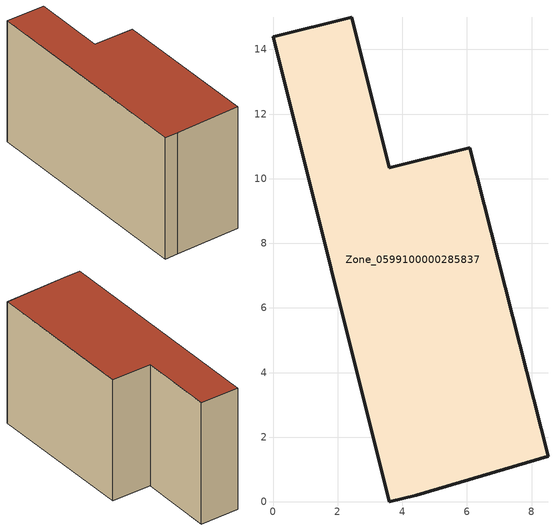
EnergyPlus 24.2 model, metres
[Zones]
Zone_0599100000285837
 floor ground (C_G): 8.51,1.41 4.43,0.21 3.59,0 0,14.39 2.43,15 3.59,10.34 6.08,10.96 z0
 wall outside (C_F): 8.51,1.41 6.08,10.96 3.59,10.34 2.43,15 0,14.39 3.59,0 4.43,0.21 8.51,1.41 z0:7.99
 roof outside (C_R): 4.43,0.21 8.51,1.41 6.08,10.96 3.59,10.34 2.43,15 0,14.39 3.59,0 z7.99
[BUILDING]
Pand.0599100000285837: North Axis=0; Terrain=City; Loads Convergence Tolerance Value=0.04; Temperature Convergence Tolerance Value=0.4; Solar Distribution=FullExterior; Maximum Number of Warmup Days=25; Minimum Number of Warmup Days=1
[Site:Location]
Rotterdam.The.Hague.AP_ZH_NLD Design_Conditions: Latitude=51.96; Longitude=4.45; Time Zone=1; Elevation=-4.5
[SITE:GROUNDTEMPERATURE:BUILDINGSURFACE]
18, 18, 18, 18, 18, 18, 18, 18, 18, 18, 18, 18
[MATERIAL] Thermal Absorptance=0.9; Solar Absorptance=0.7; Visible Absorptance=0.7
Name | Roughness | Thickness | Conductivity | Density | Specific Heat
G.TI.1975-1991 | MediumSmooth | 0.15 | 0.288461 | 540 | 1210
F.TI.1975-1991 | Rough | 0.3 | 0.230769 | 1920 | 840
R.TI.1975-1991 | MediumRough | 0.2 | 0.153846 | 1500 | 1000
[CONSTRUCTION]
C_G: G.TI.1975-1991
C_F: F.TI.1975-1991
C_R: R.TI.1975-1991
[ZONE]
Zone_0599100000285837: Type=1; Multiplier=1; Ceiling Height=Autocalculate; Volume=Autocalculate; Floor Area=autocalculate; Part of Total Floor Area=Yes
[ZONEINFILTRATION:DESIGNFLOWRATE]
Infil_Zone_0599100000285837: Zone or ZoneList or Space or SpaceList=Zone_0599100000285837; Schedule=AlwaysOn; Design Flow Rate Calculation Method=Flow/Area; Flow Rate per Floor Area=0.003; Constant Term Coefficient=1; Temperature Term Coefficient=0; Velocity Term Coefficient=0; Velocity Squared Term Coefficient=0
[HVACTEMPLATE:ZONE:IDEALLOADSAIRSYSTEM]
Zone_0599100000285837: Maximum Heating Supply Air Temperature=50; Minimum Cooling Supply Air Temperature=13; Maximum Heating Supply Air Humidity Ratio=0.0156; Minimum Cooling Supply Air Humidity Ratio=0.0077; Heating Limit=NoLimit; Cooling Limit=NoLimit; Dehumidification Control Type=ConstantSensibleHeatRatio; Cooling Sensible Heat Ratio=0.7; Dehumidification Setpoint=60; Humidification Control Type=None; Humidification Setpoint=30; Outdoor Air Method=None; Outdoor Air Flow Rate per Person=0.00944; Outdoor Air Flow Rate per Zone Floor Area=0; Outdoor Air Flow Rate per Zone=0; Demand Controlled Ventilation Type=None; Outdoor Air Economizer Type=NoEconomizer; Heat Recovery Type=None; Sensible Heat Recovery Effectiveness=0.7; Latent Heat Recovery Effectiveness=0.65
[ZONECONTROL:THERMOSTAT]
ThermostatControl_Zone_0599100000285837: Zone or ZoneList=Zone_0599100000285837; Control Type Schedule=DualSetpointControlType; Control 1=Thermostat_Zone_0599100000285837; Temperature Difference Between Cutout And Setpoint=0
[THERMOSTATSETPOINT:DUALSETPOINT]
Thermostat_Zone_0599100000285837: Heating Setpoint Temperature Schedule=HeatingSetpoint_Zone_0599100000285837; Cooling Setpoint Temperature Schedule=CoolingSetpoint_Zone_0599100000285837
[SCHEDULE:COMPACT]
HeatingSetpoint_Zone_0599100000285837: Through: 12/31, For: AllDays, Until: 24:00, 21
CoolingSetpoint_Zone_0599100000285837: Through: 12/31, For: AllDays, Until: 24:00, 24
DualSetpointControlType: Through: 12/31, For: AllDays, Until: 24:00, 4
AlwaysOn: Through: 12/31, For: AllDays, Until: 24:00, 1
